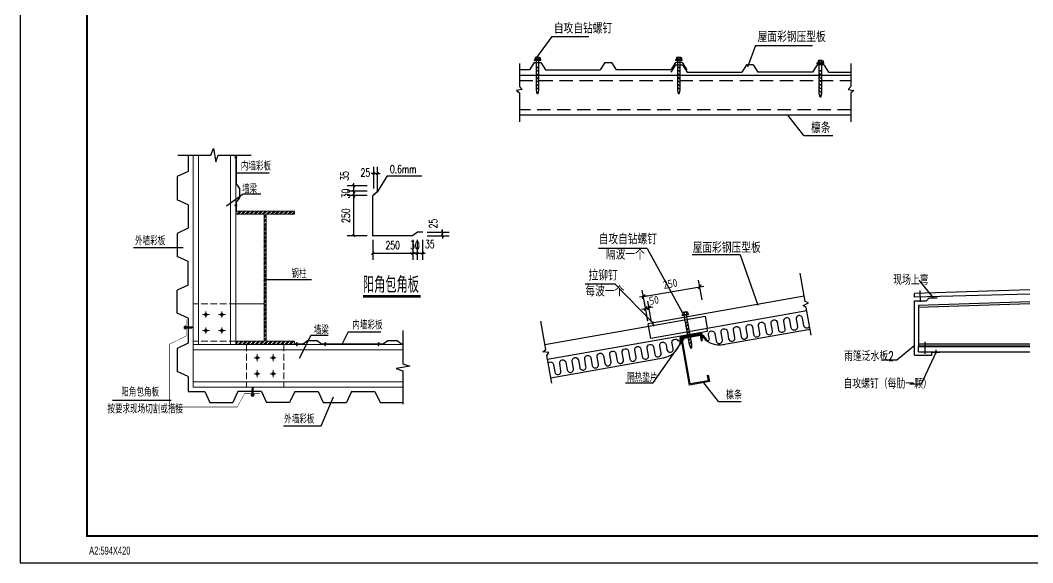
# Model space of a CAD drawing. Extents: x 41036 to 136639, y -66137 to 114692.
# Drawn here: x 41036 to 78975, y -66137 to -45816 of the extents above; entities that cross this region are included whole.
import ezdxf
from ezdxf.enums import TextEntityAlignment as Align

# ---------------------------------------------------------------- set-up
doc = ezdxf.new("R2010")
doc.units = 0
doc.header["$LTSCALE"] = 1000
doc.header["$MEASUREMENT"] = 0
doc.header["$PDMODE"] = 2
doc.linetypes.add('DASH', pattern=[0.35, 0.25, -0.1])
doc.linetypes.add('DASHED', pattern=[0.75, 0.5, -0.25])
for name, color, linetype in [('0-tc', 8, 'Continuous'), ('2', 2, 'Continuous'), ('8', 3, 'Continuous'), ('AXIS', 3, 'Continuous'), ('DIM_SYMB', 3, 'Continuous'), ('PUB_DIM', 3, 'Continuous'), ('PUB_TEXT', 7, 'Continuous'), ('S_SURFACE', 6, 'Continuous'), ('WALL', 11, 'Continuous'), ('图框(锁住)', 7, 'Continuous')]:
    doc.layers.add(name, color=color, linetype=linetype)
for name, color, linetype, lineweight in [('BOLT', 62, 'Continuous', 18), ('檩条', 200, 'Continuous', 5), ('钢柱', 4, 'Continuous', 25)]:
    doc.layers.add(name, color=color, linetype=linetype, lineweight=lineweight)
doc.styles.add('DIM_FONT', font='SIMPLEX', dxfattribs={"width": 0.7, "bigfont": 'GBCBIG'})
doc.styles.add('HZTXT', font='ROMANS.shx', dxfattribs={"width": 0.6, "bigfont": 'HZTXT.shx'})
doc.styles.get("Standard").update_dxf_attribs({"font": 'gbenor.shx', "bigfont": 'gbcbig.shx'})
doc.styles.add('天和', font='天和字符.shx', dxfattribs={"width": 0.7, "bigfont": '天和汉字.shx'})
doc.dimstyles.new('AXIS150', dxfattribs={"dimscale": 1.5, "dimtxt": 300, "dimasz": 1, "dimexe": 250, "dimexo": 300, "dimgap": 150, "dimtad": 1, "dimdec": 0, "dimzin": 0, "dimdsep": 46, "dimtxsty": 'Standard', "dimblk": '_DIMX', "dimcen": 0.09, "dimclrt": 7, "dimadec": 1, "dimazin": 0, "dimtfac": 1, "dimtdec": 0, "dimtix": 1, "dimtmove": 2, "dimatfit": 3, "dimfxl": 0, "dimtolj": 1, "dimtzin": 0, "dimarcsym": 0})
doc.dimstyles.new('DIMN', dxfattribs={"dimtxt": 300, "dimasz": 100, "dimexe": 250, "dimexo": 300, "dimgap": 150, "dimtad": 1, "dimdec": 0, "dimzin": 0, "dimdsep": 46, "dimtxsty": 'DIM_FONT', "dimblk": 'ARCHTICK', "dimcen": 0.09, "dimclrt": 7, "dimazin": 2, "dimtfac": 1, "dimtdec": 0, "dimtix": 1, "dimtmove": 2, "dimatfit": 3, "dimfxl": 0, "dimtolj": 1, "dimtzin": 0, "dimarcsym": 0})

# ---------------------------------------------------------------- blocks, each defined once
blk = doc.blocks.new('FDTERTER')
at = {"layer": '图框(锁住)', "color": 3, "linetype": 'Continuous'}
for p, q in [((-15, 41988), (-15, -12)), ((-15, -12), (59385, -12))]:
    blk.add_line(p, q, dxfattribs=at)
at = {"layer": '图框(锁住)', "linetype": 'Continuous', "const_width": 80}
blk.add_lwpolyline([(58385, 39888), (58385, 40988), (2485, 40988), (2485, 988), (58385, 988)], close=True, dxfattribs=at)
at = {"layer": '图框(锁住)', "color": 3, "linetype": 'Continuous', "style": '天和', "width": 0.7}
blk.add_text('A2:594X420', height=300, dxfattribs=at).set_placement((2567, 292))
blk = doc.blocks.new('_ArchTick')
at = {"color": 0, "linetype": 'ByBlock', "const_width": 0.4}
blk.add_lwpolyline([(-0.5, -0.5), (0.5, 0.5)], dxfattribs=at)
blk = doc.blocks.new('*D36')
at = {"layer": 'Defpoints', "color": 0, "linetype": 'ByBlock', "transparency": 16777216}
for p in [(53536, -52386), (54339, -52386), (54339, -53885)]:
    blk.add_point(p, dxfattribs=at)
at = {"layer": 'PUB_DIM', "color": 0, "linetype": 'ByBlock', "lineweight": -2, "transparency": 16777216}
for p, q in [((54039, -52386), (53286, -52386)), ((53536, -53885), (53536, -52386)), ((54039, -53885), (53286, -53885))]:
    blk.add_line(p, q, dxfattribs=at)
at = {"layer": 'PUB_DIM', "color": 0, "linetype": 'ByBlock', "lineweight": -2, "transparency": 16777216, "xscale": 100, "yscale": 100, "zscale": 100}
for p, rotation in [((53536, -52386), 90), ((53536, -53885), 270)]:
    blk.add_blockref('_ArchTick', p, dxfattribs=dict(at, rotation=rotation))
at = {"layer": 'PUB_DIM', "color": 7, "linetype": 'ByBlock', "transparency": 16777216, "insert": (53236, -53136), "char_height": 300, "attachment_point": 5, "rotation": 90, "style": 'DIM_FONT'}
blk.add_mtext('\\A1;250', dxfattribs=at)
blk = doc.blocks.new('*D37')
at = {"layer": 'Defpoints', "color": 0, "linetype": 'ByBlock', "transparency": 16777216}
for p in [(55990, -53748), (56857, -53748), (55990, -53885)]:
    blk.add_point(p, dxfattribs=at)
at = {"layer": 'PUB_DIM', "color": 0, "linetype": 'ByBlock', "lineweight": -2, "transparency": 16777216}
for p, q in [((56290, -53748), (57107, -53748)), ((56857, -53748), (56857, -53648)), ((56857, -53885), (56857, -53748)), ((56290, -53885), (57107, -53885)), ((56857, -53885), (56857, -53985))]:
    blk.add_line(p, q, dxfattribs=at)
at = {"layer": 'PUB_DIM', "color": 0, "linetype": 'ByBlock', "lineweight": -2, "transparency": 16777216, "xscale": 100, "yscale": 100, "zscale": 100}
for p, rotation in [((56857, -53748), 270), ((56857, -53885), 90)]:
    blk.add_blockref('_ArchTick', p, dxfattribs=dict(at, rotation=rotation))
at = {"layer": 'PUB_DIM', "color": 7, "linetype": 'ByBlock', "transparency": 16777216, "insert": (56512, -53433), "char_height": 300, "attachment_point": 5, "rotation": 90, "style": 'DIM_FONT'}
blk.add_mtext('\\A1;25', dxfattribs=at)
blk = doc.blocks.new('*D38')
at = {"layer": 'Defpoints', "color": 0, "linetype": 'ByBlock', "transparency": 16777216}
for p in [(54243, -53742), (55743, -53742), (55743, -54544)]:
    blk.add_point(p, dxfattribs=at)
at = {"layer": 'PUB_DIM', "color": 0, "linetype": 'ByBlock', "lineweight": -2, "transparency": 16777216}
for p, q in [((54243, -54042), (54243, -54794)), ((55743, -54042), (55743, -54794)), ((54243, -54544), (55743, -54544))]:
    blk.add_line(p, q, dxfattribs=at)
at = {"layer": 'PUB_DIM', "color": 0, "linetype": 'ByBlock', "lineweight": -2, "transparency": 16777216, "xscale": 100, "yscale": 100, "zscale": 100, "rotation": 180}
blk.add_blockref('_ArchTick', (54243, -54544), dxfattribs=at)
at = {"layer": 'PUB_DIM', "color": 0, "linetype": 'ByBlock', "lineweight": -2, "transparency": 16777216, "xscale": 100, "yscale": 100, "zscale": 100}
blk.add_blockref('_ArchTick', (55743, -54544), dxfattribs=at)
at = {"layer": 'PUB_DIM', "color": 7, "linetype": 'ByBlock', "transparency": 16777216, "insert": (54993, -54244), "char_height": 300, "attachment_point": 5, "style": 'DIM_FONT'}
blk.add_mtext('\\A1;250', dxfattribs=at)
blk = doc.blocks.new('*D39')
at = {"layer": 'Defpoints', "color": 0, "linetype": 'ByBlock', "transparency": 16777216}
for p in [(55904, -53742), (56113, -53742), (56113, -54544)]:
    blk.add_point(p, dxfattribs=at)
at = {"layer": 'PUB_DIM', "color": 0, "linetype": 'ByBlock', "lineweight": -2, "transparency": 16777216}
for p, q in [((55904, -54042), (55904, -54794)), ((56113, -54042), (56113, -54794)), ((55904, -54544), (55804, -54544)), ((55904, -54544), (56113, -54544)), ((56113, -54544), (56213, -54544))]:
    blk.add_line(p, q, dxfattribs=at)
at = {"layer": 'PUB_DIM', "color": 0, "linetype": 'ByBlock', "lineweight": -2, "transparency": 16777216, "xscale": 100, "yscale": 100, "zscale": 100}
blk.add_blockref('_ArchTick', (55904, -54544), dxfattribs=at)
at = {"layer": 'PUB_DIM', "color": 0, "linetype": 'ByBlock', "lineweight": -2, "transparency": 16777216, "xscale": 100, "yscale": 100, "zscale": 100, "rotation": 180}
blk.add_blockref('_ArchTick', (56113, -54544), dxfattribs=at)
at = {"layer": 'PUB_DIM', "color": 7, "linetype": 'ByBlock', "transparency": 16777216, "insert": (56383, -54199), "char_height": 300, "attachment_point": 5, "style": 'DIM_FONT'}
blk.add_mtext('\\A1;35', dxfattribs=at)
blk = doc.blocks.new('*D40')
at = {"layer": 'Defpoints', "color": 0, "linetype": 'ByBlock', "transparency": 16777216}
for p in [(55743, -53742), (55904, -53742), (55904, -54544)]:
    blk.add_point(p, dxfattribs=at)
at = {"layer": 'PUB_DIM', "color": 0, "linetype": 'ByBlock', "lineweight": -2, "transparency": 16777216}
for p, q in [((55743, -54042), (55743, -54794)), ((55904, -54042), (55904, -54794)), ((55743, -54544), (55643, -54544)), ((55743, -54544), (55904, -54544)), ((55904, -54544), (56004, -54544))]:
    blk.add_line(p, q, dxfattribs=at)
at = {"layer": 'PUB_DIM', "color": 0, "linetype": 'ByBlock', "lineweight": -2, "transparency": 16777216, "xscale": 100, "yscale": 100, "zscale": 100}
blk.add_blockref('_ArchTick', (55743, -54544), dxfattribs=at)
at = {"layer": 'PUB_DIM', "color": 0, "linetype": 'ByBlock', "lineweight": -2, "transparency": 16777216, "xscale": 100, "yscale": 100, "zscale": 100, "rotation": 180}
blk.add_blockref('_ArchTick', (55904, -54544), dxfattribs=at)
at = {"layer": 'PUB_DIM', "color": 7, "linetype": 'ByBlock', "transparency": 16777216, "insert": (55824, -54244), "char_height": 300, "attachment_point": 5, "style": 'DIM_FONT'}
blk.add_mtext('\\A1;30', dxfattribs=at)
blk = doc.blocks.new('*D41')
at = {"layer": 'Defpoints', "color": 0, "linetype": 'ByBlock', "transparency": 16777216}
for p in [(53536, -52015), (54339, -52015), (54339, -52224)]:
    blk.add_point(p, dxfattribs=at)
at = {"layer": 'PUB_DIM', "color": 0, "linetype": 'ByBlock', "lineweight": -2, "transparency": 16777216}
for p, q in [((53536, -52015), (53536, -51915)), ((54039, -52015), (53286, -52015)), ((54039, -52224), (53286, -52224)), ((53536, -52224), (53536, -52015)), ((53536, -52224), (53536, -52324))]:
    blk.add_line(p, q, dxfattribs=at)
at = {"layer": 'PUB_DIM', "color": 0, "linetype": 'ByBlock', "lineweight": -2, "transparency": 16777216, "xscale": 100, "yscale": 100, "zscale": 100}
for p, rotation in [((53536, -52015), 270), ((53536, -52224), 90)]:
    blk.add_blockref('_ArchTick', p, dxfattribs=dict(at, rotation=rotation))
at = {"layer": 'PUB_DIM', "color": 7, "linetype": 'ByBlock', "transparency": 16777216, "insert": (53191, -51650), "char_height": 300, "attachment_point": 5, "rotation": 90, "style": 'DIM_FONT'}
blk.add_mtext('\\A1;35', dxfattribs=at)
blk = doc.blocks.new('*D42')
at = {"layer": 'Defpoints', "color": 0, "linetype": 'ByBlock', "transparency": 16777216}
for p in [(53536, -52224), (54339, -52224), (54339, -52386)]:
    blk.add_point(p, dxfattribs=at)
at = {"layer": 'PUB_DIM', "color": 0, "linetype": 'ByBlock', "lineweight": -2, "transparency": 16777216}
for p, q in [((54039, -52224), (53286, -52224)), ((53536, -52224), (53536, -52124)), ((53536, -52386), (53536, -52224)), ((54039, -52386), (53286, -52386)), ((53536, -52386), (53536, -52486))]:
    blk.add_line(p, q, dxfattribs=at)
at = {"layer": 'PUB_DIM', "color": 0, "linetype": 'ByBlock', "lineweight": -2, "transparency": 16777216, "xscale": 100, "yscale": 100, "zscale": 100}
for p, rotation in [((53536, -52224), 270), ((53536, -52386), 90)]:
    blk.add_blockref('_ArchTick', p, dxfattribs=dict(at, rotation=rotation))
at = {"layer": 'PUB_DIM', "color": 7, "linetype": 'ByBlock', "transparency": 16777216, "insert": (53236, -52305), "char_height": 300, "attachment_point": 5, "rotation": 90, "style": 'DIM_FONT'}
blk.add_mtext('\\A1;30', dxfattribs=at)
blk = doc.blocks.new('*D43')
at = {"layer": 'Defpoints', "color": 0, "linetype": 'ByBlock', "transparency": 16777216}
for p in [(54422, -51553), (54285, -52420), (54422, -52420)]:
    blk.add_point(p, dxfattribs=at)
at = {"layer": 'PUB_DIM', "color": 0, "linetype": 'ByBlock', "lineweight": -2, "transparency": 16777216}
for p, q in [((54285, -51553), (54185, -51553)), ((54285, -52120), (54285, -51303)), ((54285, -51553), (54422, -51553)), ((54422, -52120), (54422, -51303)), ((54422, -51553), (54522, -51553))]:
    blk.add_line(p, q, dxfattribs=at)
at = {"layer": 'PUB_DIM', "color": 0, "linetype": 'ByBlock', "lineweight": -2, "transparency": 16777216, "xscale": 100, "yscale": 100, "zscale": 100}
blk.add_blockref('_ArchTick', (54285, -51553), dxfattribs=at)
at = {"layer": 'PUB_DIM', "color": 0, "linetype": 'ByBlock', "lineweight": -2, "transparency": 16777216, "xscale": 100, "yscale": 100, "zscale": 100, "rotation": 180}
blk.add_blockref('_ArchTick', (54422, -51553), dxfattribs=at)
at = {"layer": 'PUB_DIM', "color": 7, "linetype": 'ByBlock', "transparency": 16777216, "insert": (53970, -51522), "char_height": 300, "attachment_point": 5, "style": 'DIM_FONT'}
blk.add_mtext('\\A1;25', dxfattribs=at)
blk = doc.blocks.new('A$C6A0F2F39')
at = {"layer": '2'}
for p, q in [((0, 12), (42, 12)), ((54, 84), (165, 84)), ((54, 36), (165, 36)), ((286, 60), (261, 84)), ((286, 60), (261, 36))]:
    blk.add_line(p, q, dxfattribs=at)
at = {"layer": '2', "color": 1}
for p, q in [((171, 78), (171, 42)), ((177, 84), (177, 36)), ((183, 78), (183, 42)), ((189, 84), (189, 36)), ((195, 78), (195, 42)), ((201, 84), (201, 36)), ((207, 78), (207, 42)), ((213, 84), (213, 36)), ((219, 78), (219, 42)), ((225, 84), (225, 36)), ((231, 78), (231, 42)), ((237, 84), (237, 36)), ((243, 78), (243, 42)), ((249, 84), (249, 36)), ((255, 78), (255, 42)), ((261, 84), (261, 36)), ((286, 60), (261, 75)), ((286, 60), (261, 66)), ((286, 60), (261, 54)), ((286, 60), (261, 45))]:
    blk.add_line(p, q, dxfattribs=at)
at = {"layer": '2'}
for points in [[(42, 108), (42, 12), (0, 12), (0, 108)], [(0, 84), (0, 36), (42, 36), (42, 84)], [(54, 120), (54, 0), (42, 0), (42, 120)]]:
    blk.add_lwpolyline(points, close=True, dxfattribs=at)
for points in [[(165, 84), (171, 78), (177, 84)], [(165, 36), (171, 42), (177, 36)], [(177, 84), (183, 78), (189, 84)], [(177, 36), (183, 42), (189, 36)], [(189, 84), (195, 78), (201, 84)], [(189, 36), (195, 42), (201, 36)], [(201, 84), (207, 78), (213, 84)], [(201, 36), (207, 42), (213, 36)], [(213, 84), (219, 78), (225, 84)], [(213, 36), (219, 42), (225, 36)], [(225, 84), (231, 78), (237, 84)], [(225, 36), (231, 42), (237, 36)], [(237, 84), (243, 78), (249, 84)], [(237, 36), (243, 42), (249, 36)], [(249, 84), (255, 78), (261, 84)], [(249, 36), (255, 42), (261, 36)]]:
    blk.add_lwpolyline(points, dxfattribs=at)
for centre, start, end in [((18, 102), 180, 270), ((18, 18), 90, 180)]:
    blk.add_arc(centre, 18, start, end, dxfattribs=at)
blk = doc.blocks.new('*X49')
at = {"color": 0}
for p, q in [((903710.7, -307545.5), (903713.7, -307542.6)), ((903710.7, -307554.3), (903716.7, -307548.3)), ((903710.7, -307563.2), (903716.7, -307557.2)), ((903710.7, -307572), (903716.7, -307566)), ((903710.7, -307580.9), (903716.7, -307574.9)), ((903710.7, -307589.7), (903716.7, -307583.7)), ((903710.7, -307598.5), (903716.7, -307592.5)), ((903712.2, -307606), (903716.1, -307602))]:
    blk.add_line(p, q, dxfattribs=at)
blk = doc.blocks.new('_DIMX')
blk.add_line((-150, 0), (150, 0))
at = {"const_width": 50}
blk.add_lwpolyline([(-70, -70), (70, 70)], dxfattribs=at)
blk = doc.blocks.new('*X50')
at = {"color": 0}
for p, q in [((903710.7, -307545.5), (903713.7, -307542.6)), ((903710.7, -307554.3), (903716.7, -307548.3)), ((903710.7, -307563.2), (903716.7, -307557.2)), ((903710.7, -307572), (903716.7, -307566)), ((903710.7, -307580.9), (903716.7, -307574.9)), ((903710.7, -307589.7), (903716.7, -307583.7)), ((903710.7, -307598.5), (903716.7, -307592.5)), ((903712.2, -307606), (903716.1, -307602))]:
    blk.add_line(p, q, dxfattribs=at)
blk = doc.blocks.new('*D52')
at = {"layer": 'AXIS', "color": 0, "lineweight": -2, "transparency": 16777216}
for p, q in [((64552, -57087), (64424, -56364)), ((64678, -57064), (64551, -56342)), ((64467, -56610), (64466, -56610)), ((64468, -56610), (64594, -56588)), ((64595, -56588), (64596, -56587))]:
    blk.add_line(p, q, dxfattribs=at)
at = {"layer": 'Defpoints', "color": 0, "transparency": 16777216}
for p in [(64594, -56588), (64569, -57185), (64696, -57163)]:
    blk.add_point(p, dxfattribs=at)
at = {"layer": 'AXIS', "color": 0, "lineweight": -2, "transparency": 16777216}
for p, rotation in [((64468, -56610), 10.00000000001827), ((64594, -56588), 190.0000000000183)]:
    blk.add_blockref('_DIMX', p, dxfattribs=dict(at, rotation=rotation))
at = {"layer": 'AXIS', "color": 7, "transparency": 16777216, "insert": (64781, -56303), "char_height": 300, "attachment_point": 5, "rotation": 10}
blk.add_mtext('\\A1;50', dxfattribs=at)

msp = doc.modelspace()

# ---------------------------------------------------------------- hatches: boundary and pattern name
at = {"layer": '0-tc'}
h = msp.add_hatch(dxfattribs=at)
h.set_pattern_fill('ANSI32', color=256, scale=300, style=0)
h.set_pattern_definition([(45, (-244879.44, -288244.53), (-79.549513, 79.549513), []), (45, (-244826.41, -288244.53), (-79.549513, 79.549513), [])])
h.paths.add_polyline_path([(51313, -52961.9), (49113, -52961.9), (49113, -53081.9), (50173, -53081.9), (50173, -57841.9), (49113, -57841.9), (49113, -57961.9), (51313, -57961.9), (51313, -57841.9), (50253, -57841.9), (50253, -53081.9), (51313, -53081.9)])
at = {"layer": 'S_SURFACE'}
h = msp.add_hatch(dxfattribs=at)
h.set_pattern_fill('ANSI37', color=256, scale=300, style=0)
h.set_pattern_definition([(235, (66913.82, -58147.01), (30.7182, -21.5091), []), (325, (66913.82, -58147.01), (21.5091, 30.7182), [])])
h.paths.add_polyline_path([(66541.7, -57576.7), (66533, -57527.5), (65794.4, -57657.7), (65803.1, -57706.9)])

# ---------------------------------------------------------------- linework, layer by layer
at = {"linetype": 'Continuous', "ltscale": 20}
for p, q in [((60953.5, -46420.1), (60380.2, -47206)), ((60953.5, -46420.1), (62340.9, -46420.1)), ((68586.2, -46759.1), (68285, -47574.7)), ((68586.2, -46759.1), (70727.9, -46759.1)), ((60291.9, -47392.1), (60116.9, -47672.1)), ((60291.9, -47392.1), (60541.9, -47392.1)), ((60541.9, -47392.1), (60716.9, -47672.1)), ((62941.9, -47392.1), (62766.9, -47672.1)), ((62941.9, -47392.1), (63191.9, -47392.1)), ((63191.9, -47392.1), (63366.9, -47672.1)), ((65591.9, -47392.1), (65416.9, -47672.1)), ((65841.9, -47392.1), (65591.9, -47392.1)), ((65836.2, -47290), (65596.2, -47290)), ((65596.2, -47320), (65596.2, -47290)), ((65836.2, -47320), (65596.2, -47320)), ((65622.7, -47219.3), (65622.7, -47290)), ((65783.9, -47206), (65648.5, -47206)), ((65671.2, -48438.6), (65671.2, -47320)), ((65674.3, -47219.3), (65674.3, -47290)), ((65758.1, -47219.3), (65758.1, -47290)), ((65761.2, -48438.6), (65761.2, -47320)), ((65809.7, -47219.3), (65809.7, -47290)), ((65836.2, -47320), (65836.2, -47290)), ((65841.9, -47392.1), (66016.9, -47672.1)), ((70902.8, -47442.4), (70902.8, -47412.4)), ((71142.8, -47412.4), (70902.8, -47412.4)), ((70929.4, -47341.7), (70929.4, -47412.4)), ((71090.5, -47328.4), (70955.1, -47328.4)), ((70980.9, -47341.7), (70980.9, -47412.4)), ((71064.7, -47341.7), (71064.7, -47412.4)), ((71116.3, -47341.7), (71116.3, -47412.4)), ((71142.8, -47442.4), (71142.8, -47412.4)), ((59743.4, -47438.9), (59743.4, -48299.5)), ((60116.9, -47672.1), (59743.4, -47672.1)), ((60716.9, -47672.1), (62766.9, -47672.1)), ((65416.9, -47672.1), (63366.9, -47672.1)), ((65595.1, -47483.5), (65420.1, -47763.5)), ((65595.1, -47483.5), (65845.1, -47483.5)), ((65761.2, -47588.7), (65671.2, -47588.7)), ((65845.1, -47483.5), (66020.1, -47763.5)), ((66020.1, -47763.5), (68070.1, -47763.5)), ((68245.1, -47483.5), (68070.1, -47763.5)), ((68495.1, -47483.5), (68245.1, -47483.5)), ((68495.1, -47483.5), (68670.1, -47763.5)), ((70720.1, -47763.5), (68670.1, -47763.5)), ((70895.1, -47483.5), (70720.1, -47763.5)), ((71145.1, -47483.5), (70895.1, -47483.5)), ((71142.8, -47442.4), (70902.8, -47442.4)), ((70977.8, -48561), (70977.8, -47442.4)), ((71067.8, -47711.1), (70977.8, -47711.1)), ((71067.8, -48561), (71067.8, -47442.4)), ((71145.1, -47483.5), (71320.1, -47763.5)), ((71320.1, -47763.5), (72155.1, -47763.5)), ((72155.1, -47438.9), (72155.1, -48299.5)), ((59743.4, -47874.1), (72155.1, -47874.1)), ((59838, -48409.3), (59629.9, -48450.9)), ((59629.9, -48450.9), (59743.4, -48532.8)), ((59743.4, -48299.5), (59838, -48409.3)), ((59743.4, -48532.8), (59743.4, -49615.4)), ((65700.4, -48575.4), (65671.2, -48438.6)), ((65732, -48575.4), (65761.2, -48438.6)), ((71007, -48697.8), (70977.8, -48561)), ((71038.7, -48697.8), (71067.8, -48561)), ((72155.1, -48299.5), (72060.5, -48409.3)), ((72060.5, -48409.3), (72268.6, -48450.9)), ((72268.6, -48450.9), (72155.1, -48532.8)), ((72155.1, -48532.8), (72155.1, -49615.4)), ((65732, -48575.4), (65700.4, -48575.4)), ((71038.7, -48697.8), (71007, -48697.8)), ((72155.1, -49374.1), (59743.4, -49374.1)), ((70392.7, -50135.8), (69793.2, -49374.1)), ((70392.7, -50135.8), (71484, -50135.8)), ((64521.8, -54360.1), (62699.9, -54360.1)), ((64521.8, -54360.1), (65852, -56774.1)), ((68009.3, -54596.8), (66208.9, -54596.8)), ((68009.3, -54596.8), (68673.4, -56484.2)), ((70447.5, -56351.4), (70261, -55293.9)), ((62203.9, -55684.1), (63321.8, -55684.1)), ((70412.8, -56154.8), (64568.9, -57185.2)), ((70376.4, -56498.8), (70577.8, -56395.9)), ((70487.9, -56580.3), (70376.4, -56498.8)), ((70577.8, -56395.9), (70447.5, -56351.4)), ((64585.3, -57278.1), (66695, -56906.2)), ((70510.1, -56706.3), (64666.2, -57736.7)), ((65838.2, -56848.8), (66074.5, -56807.1)), ((65843.4, -56878.3), (65838.2, -56848.8)), ((65843.4, -56878.3), (66079.7, -56836.6)), ((65852, -56774.5), (65864.3, -56844.2)), ((65875.1, -56757), (66008.4, -56733.5)), ((65902.8, -56765.6), (65915.1, -56835.2)), ((66111.5, -57966.9), (65917.2, -56865.3)), ((65985.3, -56751), (65997.6, -56820.7)), ((66200.1, -57951.3), (66005.9, -56849.7)), ((66036.1, -56742.1), (66048.4, -56811.7)), ((66079.7, -56836.6), (66074.5, -56807.1)), ((66695, -56906.2), (66775.9, -57364.7)), ((70670.2, -57614.3), (70487.9, -56580.3)), ((60726.8, -58146.9), (60540.4, -57089.4)), ((60694.6, -57964.2), (64585.3, -57278.1)), ((64666.2, -57736.7), (64568.9, -57185.2)), ((65963.9, -57130), (66052.5, -57114.3)), ((60791.9, -58515.7), (66792.3, -57457.6)), ((65800.1, -57707.5), (66544.7, -57576.2)), ((65841.9, -57736.7), (66515.5, -57617.9)), ((66515.5, -57617.9), (66550.9, -57818.8)), ((66544.7, -57576.2), (66586.3, -57812.5)), ((66792.3, -57457.6), (66775.9, -57364.7)), ((66112.7, -59480.1), (65800.1, -57707.5)), ((66141.9, -59438.4), (65841.9, -57736.7)), ((66164, -58096.6), (66111.5, -57966.9)), ((66195.2, -58091.1), (66200.1, -57951.3)), ((66550.9, -57818.8), (66586.3, -57812.5)), ((66550.9, -57818.8), (66550.9, -57818.8)), ((60619.6, -58233.2), (60726.8, -58146.9)), ((60844.1, -58261.1), (60619.6, -58233.2)), ((60767.2, -58375.7), (60844.1, -58261.1)), ((60949.5, -59409.8), (60767.2, -58375.7)), ((66164, -58096.6), (66195.2, -58091.1)), ((66780.1, -59118.7), (66815.6, -59112.5)), ((66780.1, -59118.7), (66780.1, -59118.7)), ((66780.1, -59118.7), (66815.5, -59319.6)), ((66815.6, -59112.5), (66857.2, -59348.8)), ((66857.2, -59348.8), (66112.7, -59480.1)), ((66815.5, -59319.6), (66141.9, -59438.4)), ((67205.9, -60102.9), (66651.2, -59398.1)), ((67205.9, -60102.9), (68048.6, -60102.9))]:
    msp.add_line(p, q, dxfattribs=at)
at = {"ltscale": 20}
for p, q in [((60304.3, -47320), (60304.3, -47290)), ((60544.3, -47290), (60304.3, -47290)), ((60544.3, -47320), (60304.3, -47320)), ((60330.8, -47219.3), (60330.8, -47290)), ((60491.9, -47206), (60356.6, -47206)), ((60379.2, -48438.6), (60379.3, -47320)), ((60382.4, -47219.3), (60382.4, -47290)), ((60466.1, -47219.3), (60466.1, -47290)), ((60469.2, -48438.6), (60469.3, -47320)), ((60517.7, -47219.3), (60517.7, -47290)), ((60544.3, -47320), (60544.3, -47290)), ((60469.3, -47588.7), (60379.3, -47588.7)), ((60408.4, -48575.4), (60379.2, -48438.6)), ((60440.1, -48575.4), (60469.2, -48438.6)), ((60440.1, -48575.4), (60408.4, -48575.4))]:
    msp.add_line(p, q, dxfattribs=at)
at = {"linetype": 'DASHED'}
for p, q in [((59743.4, -48074.1), (72155.1, -48074.1)), ((72155.1, -49174.1), (59743.4, -49174.1))]:
    msp.add_line(p, q, dxfattribs=at)
for p, q in [((47325.8, -50872.2), (47325.8, -51481.9)), ((47325.8, -51481.9), (46915.7, -51672.5)), ((46915.7, -51672.5), (46915.7, -52537.4)), ((47325.8, -52728), (46915.7, -52537.4)), ((47325.8, -52728), (47325.8, -53607.6)), ((47325.8, -53607.6), (46915.7, -53798.2)), ((46915.7, -53798.2), (46915.7, -54663.2)), ((47325.8, -54853.8), (46915.7, -54663.2)), ((47325.8, -55733.4), (47325.8, -54853.8)), ((47325.8, -55733.4), (46915.7, -55924)), ((64725.1, -57140.1), (63321.8, -55684.1)), ((46915.7, -56788.9), (46915.7, -55924)), ((47325.8, -56979.5), (46915.7, -56788.9)), ((47325.8, -56979.5), (47325.8, -57916.7)), ((47325.8, -57916.7), (46915.7, -58107.2)), ((46915.7, -58107.2), (46915.7, -58972.2)), ((47325.8, -59162.8), (46915.7, -58972.2)), ((47325.8, -59162.8), (47325.8, -59725.4)), ((47325.8, -59725.4), (47949, -59725.4)), ((47949, -59725.4), (48139.6, -60135.5)), ((49195.2, -59725.4), (49004.6, -60135.5)), ((50074.8, -59725.4), (49195.2, -59725.4)), ((50074.8, -59725.4), (50265.4, -60135.5)), ((51320.9, -59725.4), (51130.3, -60135.5)), ((51320.9, -59725.4), (52200.5, -59725.4)), ((52200.5, -59725.4), (52391.1, -60135.5)), ((53446.7, -59725.4), (53256.1, -60135.5)), ((53446.7, -59725.4), (54326.3, -59725.4)), ((54326.3, -59725.4), (54516.9, -60135.5)), ((48139.6, -60135.5), (49004.6, -60135.5)), ((51130.3, -60135.5), (50265.4, -60135.5)), ((52391.1, -60135.5), (53256.1, -60135.5)), ((54516.9, -60135.5), (55376.7, -60135.5))]:
    msp.add_line(p, q)
at = {"color": 3}
for p, q in [((49142.8, -51530.4), (50366.2, -51530.4)), ((54782, -51647, 0), (54422.3, -52224.3)), ((54782, -51647, 0), (56087.1, -51647, 0)), ((49393.3, -52328.5), (48770.3, -52774.3)), ((50050.8, -52328.5), (49393.3, -52328.5)), ((45282.1, -54330.1), (47136.2, -54330.1)), ((50219.4, -55526.4), (51953.5, -55526.4)), ((51920.1, -57618.4), (51485.9, -58483.6)), ((52577.6, -57618.4), (51920.1, -57618.4)), ((53321.3, -57484.8), (53104.4, -57932.1)), ((53321.3, -57484.8), (54544.6, -57484.8)), ((52310.9, -61006.1), (52774.3, -59920)), ((44486.9, -60047), (46689.2, -60047)), ((50897.7, -61006.1), (52310.9, -61006.1))]:
    msp.add_line(p, q, dxfattribs=at)
at = {"color": 7, "linetype": 'Continuous', "ltscale": 50}
for p, q in [((74713, -55557.3), (75250, -56218.2)), ((74521, -58027.9), (73881.9, -58542.5)), ((75346, -58263.1), (74789.4, -59443.2)), ((73881.9, -58542.5), (73345.3, -58542.5)), ((74789.4, -59443.2), (74372.8, -59443.2))]:
    msp.add_line(p, q, dxfattribs=at)
for points in [[(49143.1, -50942.4), (49082.5, -50942.4), (49082.5, -50952.4), (49143.1, -50952.4)], [(49143, -52961.9), (49143, -52634.4), (49263.5, -52470.6), (49263.5, -52111.9), (49143, -51948.1), (49143, -50872.2)], [(49143.1, -52742.4), (49082.5, -52742.4), (49082.5, -52752.4), (49143.1, -52752.4)], [(64730.2, -57156.8), (64748.7, -57262), (64768.4, -57258.5), (64749.9, -57153.3)], [(51313, -57931.9), (51640.6, -57932.1), (51804.4, -57811.7), (52163, -57811.7), (52326.8, -57932.1), (54640.6, -57932.1), (54804.4, -57811.7), (55163, -57811.7), (55326.8, -57932.1), (55376.7, -57932.1)], [(51390.6, -57932.1), (51390.6, -58003.4), (51410.6, -58003.4), (51410.6, -57932.1)], [(52453.6, -57932.1), (52453.6, -58003.4), (52473.6, -58003.4), (52473.6, -57932.1)], [(54453.6, -57932.1), (54453.6, -58003.4), (54473.6, -58003.4), (54473.6, -57932.1)]]:
    msp.add_lwpolyline(points)
for points in [[(49143, -50962.4, 1), (49143, -50932.4)], [(49143, -52762.4, 1), (49143, -52732.4)], [(64769.6, -57149.9, 1), (64710.5, -57160.3)], [(51430.6, -57932.1, 1), (51370.6, -57932.1)], [(52493.6, -57932.1, 1), (52433.6, -57932.1)], [(54493.6, -57932.1, 1), (54433.6, -57932.1)]]:
    msp.add_lwpolyline(points, format="xyb", close=True)
at = {"const_width": 48}
msp.add_lwpolyline([(54422.3, -52015.2), (54422.3, -52224.3), (54243, -52385.6), (54243, -53885.5), (55730.9, -53885.5), (55916.2, -53748), (56125.3, -53748)], dxfattribs=at)
at = {"color": 2, "linetype": 'ByBlock', "const_width": 15}
msp.add_lwpolyline([(47262.9, -57024.3), (47262.9, -57640), (46635.4, -57945.1), (46635.4, -60302.4), (49167.3, -60302.4), (49441.6, -59803.2), (50008, -59803.2)], dxfattribs=at)
at = {"ltscale": 20}
msp.add_ellipse((60356.6, -47219.3), major_axis=(-25.8, 0), ratio=0.5134468, start_param=3.1415927, end_param=6.2831853, dxfattribs=at)
at = {"ltscale": 20, "extrusion": (0, 0, -1)}
for centre, major_axis, ratio, start_param, end_param in [((60424.3, -47219.3), (41.9, 0), 0.3160593, 3.1415797, 6.2831982), ((60491.9, -47219.3), (25.8, 0), 0.5134468, 3.1415927, 6.2831853)]:
    msp.add_ellipse(centre, major_axis=major_axis, ratio=ratio, start_param=start_param, end_param=end_param, dxfattribs=at)
at = {"linetype": 'Continuous', "ltscale": 20}
for centre, major_axis, ratio, start_param, end_param in [((65648.5, -47219.3), (-25.8, 0), 0.5134468, 3.1415927, 6.2831853), ((70955.1, -47341.7), (-25.8, 0), 0.5134468, 3.1415927, 6.2831853), ((65877.4, -56770.1), (-25.4, -4.5), 0.5134468, 3.1415927, 6.2831853), ((65944.1, -56758.3), (-41.3, -7.3), 0.3160593, 3.1415797, 6.2831982)]:
    msp.add_ellipse(centre, major_axis=major_axis, ratio=ratio, start_param=start_param, end_param=end_param, dxfattribs=at)
at = {"linetype": 'Continuous', "ltscale": 20, "extrusion": (0, 0, -1)}
for centre, major_axis, ratio, start_param, end_param in [((65716.2, -47219.3), (41.9, 0), 0.3160593, 3.1415797, 6.2831982), ((65783.9, -47219.3), (25.8, 0), 0.5134468, 3.1415927, 6.2831853), ((71022.8, -47341.7), (41.9, 0), 0.3160593, 3.1415797, 6.2831982), ((71090.5, -47341.7), (25.8, 0), 0.5134468, 3.1415927, 6.2831853), ((66010.7, -56746.6), (25.4, 4.5), 0.5134468, 3.1415927, 6.2831853)]:
    msp.add_ellipse(centre, major_axis=major_axis, ratio=ratio, start_param=start_param, end_param=end_param, dxfattribs=at)
at = {"layer": '8'}
for p, q in [((74745.5, -55941.6), (74761.3, -56362.1)), ((74934.8, -57861.6), (74934.8, -58311.4)), ((75346.8, -58158.5), (75346.8, -58296.5))]:
    msp.add_line(p, q, dxfattribs=at)
at = {"layer": 'BOLT'}
for p, q in [((48122.3, -56841.9), (47862.6, -56841.9)), ((47988.8, -56947.2), (47988.8, -56725.2)), ((48722.3, -56841.9), (48462.6, -56841.9)), ((48588.8, -56947.2), (48588.8, -56725.2)), ((48122.3, -57441.9), (47862.6, -57441.9)), ((47988.8, -57547.2), (47988.8, -57325.2)), ((48722.3, -57441.9), (48462.6, -57441.9)), ((48588.8, -57547.2), (48588.8, -57325.2)), ((49913, -58328.4), (49913, -58588.2)), ((50513, -58328.4), (50513, -58588.2)), ((50018.3, -58461.9), (49796.3, -58461.9)), ((50618.3, -58461.9), (50396.3, -58461.9)), ((50018.3, -59061.9), (49796.3, -59061.9)), ((49913, -58928.4), (49913, -59188.2)), ((50618.3, -59061.9), (50396.3, -59061.9)), ((50513, -58928.4), (50513, -59188.2))]:
    msp.add_line(p, q, dxfattribs=at)
for centre in [(47988.8, -56841.9), (48588.8, -56841.9), (47988.8, -57441.9), (48588.8, -57441.9), (49913, -58461.9), (50513, -58461.9), (49913, -59061.9), (50513, -59061.9)]:
    msp.add_circle(centre, 52.5, dxfattribs=at)
at = {"layer": 'DIM_SYMB', "linetype": 'ByBlock'}
for points in [[(46940.5, -50872.2), (48181.3, -50872.2), (48273, -50620.2), (48361.8, -51124.2), (48451.3, -50872.2), (49692, -50872.2)], [(55376.7, -57441.6), (55376.7, -58682.3), (55628.7, -58774), (55124.7, -58862.9), (55376.7, -58952.3), (55376.7, -60193)]]:
    msp.add_lwpolyline(points, dxfattribs=at)
at = {"layer": 'PUB_TEXT'}
msp.add_line((64743.4, -59404.8), (65983.9, -57633.2), dxfattribs=at)
at = {"layer": 'PUB_TEXT', "const_width": 100}
msp.add_lwpolyline([(53876.9, -56157.6), (56042.6, -56157.6)], dxfattribs=at)
at = {"layer": 'PUB_TEXT'}
msp.add_lwpolyline([(64743.4, -59404.8), (63716.5, -59404.8)], dxfattribs=at)
at = {"layer": 'S_SURFACE'}
for p, q in [((70631.6, -57395.7), (67364.7, -57971.7)), ((60913.4, -59205), (65140, -58459.8))]:
    msp.add_line(p, q, dxfattribs=at)
for points in [[(70612.7, -57288.2, -0.6992326), (70392.6, -57249.1), (70344, -56973.3, 1), (70109.6, -57014.7), (70158.2, -57290.4, -1), (69923.8, -57331.7), (69875.2, -57056, 1), (69640.8, -57097.3), (69689.4, -57373.1, -1), (69455.1, -57414.4), (69406.4, -57138.7)], [(62655, -58425.6, -1), (62889.4, -58384.2), (62938.1, -58660, 1), (63172.4, -58618.7), (63123.8, -58342.9, -1), (63358.2, -58301.6), (63406.8, -58577.3, 1), (63641.2, -58536), (63592.6, -58260.3, -1), (63827, -58218.9), (63875.6, -58494.7, 1), (64110, -58453.3), (64061.4, -58177.6, -1), (64295.7, -58136.3), (64344.4, -58412, 1), (64578.7, -58370.7), (64530.1, -58094.9, -1), (64764.5, -58053.6), (64813.1, -58329.4, 1), (65047.5, -58288), (64998.9, -58012.3, -1), (65233.3, -57971), (65266.3, -58158.3, 1), (65500.7, -58117), (65467.7, -57929.6, -0.9638585), (65690.6, -57823.5, 0.6635054), (65769.5, -57748), (65781.9, -57651.7), (66547, -57516.7, 0.0910727), (66627.2, -57628.7), (66746, -57775.6, 1.2307655), (66851.4, -57724.7), (66828.2, -57593.3, -1), (67062.6, -57551.9), (67111.2, -57827.7, 1), (67345.6, -57786.4), (67297, -57510.6, -1), (67531.4, -57469.3), (67580, -57745, 1), (67814.4, -57703.7), (67765.7, -57428, -1), (68000.1, -57386.6), (68048.8, -57662.4, 1), (68283.1, -57621), (68234.5, -57345.3, -1), (68468.9, -57304), (68517.5, -57579.7, 1), (68751.9, -57538.4), (68703.3, -57262.6, -1), (68937.7, -57221.3), (68986.3, -57497.1, 1), (69220.7, -57455.7), (69172.1, -57180, -1), (69406.4, -57138.7, 1)], [(60815.4, -58649.1, -0.5973933), (61014.4, -58714.9), (61063, -58990.6, 1), (61297.4, -58949.3), (61248.7, -58673.5, -1), (61483.1, -58632.2), (61531.7, -58908, 1), (61766.1, -58866.6), (61717.5, -58590.9, -1), (61951.9, -58549.6), (62000.5, -58825.3, 1), (62234.9, -58784), (62186.3, -58508.2, -1), (62420.7, -58466.9), (62469.3, -58742.6, 1), (62703.7, -58701.3), (62655, -58425.6)]]:
    msp.add_lwpolyline(points, format="xyb", dxfattribs=at)
msp.add_lwpolyline([(65794.4, -57657.7), (65803.1, -57706.9), (66541.7, -57576.7), (66533, -57527.5)], close=True, dxfattribs=at)
for centre, radius, start, end in [((67247.8, -57160.6), 819.6, 210.50928, 281.99033), ((64993.7, -57665.6), 807.5, 279.56319, 357.03126)]:
    msp.add_arc(centre, radius, start, end, dxfattribs=at)
at = {"layer": 'WALL'}
for p, q in [((54243, -52385.6), (54422.3, -52224.3)), ((54422.3, -52224.3), (54422.3, -52015.2)), ((54243, -53885.5), (54243, -52385.6)), ((55916.2, -53748), (55730.9, -53885.5)), ((56125.3, -53748), (55916.2, -53748)), ((55730.9, -53885.5), (54243, -53885.5))]:
    msp.add_line(p, q, dxfattribs=at)
at = {"layer": '檩条'}
for p, q in [((47513, -57961.9), (47513, -50872.2)), ((48913, -57961.9), (48913, -50872.2)), ((49113, -57841.9), (49113, -50872.2)), ((50173, -56441.9), (49113, -56441.9)), ((47513, -57961.9), (47513, -59561.9)), ((47513, -57961.9), (55376.7, -57961.9)), ((49113, -57961.9), (47513, -57961.9)), ((47513, -58161.9), (55376.7, -58161.9)), ((47513, -59361.9), (55376.7, -59361.9)), ((47513, -59561.9), (55376.7, -59561.9))]:
    msp.add_line(p, q, dxfattribs=at)
at = {"layer": '檩条', "ltscale": 0.5}
msp.add_line((47713, -57961.9), (47713, -50872.2), dxfattribs=at)
at = {"layer": '檩条', "linetype": 'DASH'}
for p, q in [((49113, -56441.9), (47513, -56441.9)), ((49113, -57841.9), (47513, -57841.9)), ((49513, -57961.9), (49513, -59561.9)), ((50913, -57961.9), (50913, -59561.9))]:
    msp.add_line(p, q, dxfattribs=at)
at = {"layer": '檩条'}
msp.add_lwpolyline([(50173, -57841.9), (50173, -53081.9), (49113, -53081.9), (49113, -52961.9), (51313, -52961.9), (51313, -53081.9), (50253, -53081.9), (50253, -57841.9), (51313, -57841.9), (51313, -57961.9), (49113, -57961.9), (49113, -57841.9)], close=True, dxfattribs=at)
at = {"layer": '钢柱'}
for p, q in [((78866.5, -55908.1), (74544, -56051)), ((74544, -56191.4), (74544, -56051)), ((78866.5, -56071.6), (74544, -56191.4)), ((74544, -56324.2), (74994, -56324.2)), ((74544, -58357), (74544, -56324.2)), ((78866.5, -56361.4), (74694, -56498.2)), ((78866.5, -56441.4), (74694, -56578.2)), ((74694, -56498.2), (74694, -58017)), ((74994, -56324.2), (75100, -56218.2)), ((75100, -56218.2), (75400, -56218.2)), ((74694, -57937), (78866.5, -57937)), ((74694, -58017), (78866.5, -58017)), ((74694, -58237), (74694, -58037)), ((74694, -58037), (78866.5, -58037)), ((74544, -58357), (75194, -58357)), ((74694, -58237), (78866.5, -58237)), ((75194, -58247), (75494, -58247)), ((75194, -58357), (75194, -58247))]:
    msp.add_line(p, q, dxfattribs=at)

# ---------------------------------------------------------------- block references
at = {"linetype": 'Continuous'}
msp.add_blockref('FDTERTER', (41051.8, -66124.1), dxfattribs=at)
at = {"ltscale": 20, "xscale": -14.9999999999223, "yscale": 15, "zscale": 15, "rotation": 359.9996944201824}
msp.add_blockref('*X49', (13616154.8, 4565477.7), dxfattribs=at)
at = {"linetype": 'Continuous', "ltscale": 20, "yscale": 15, "zscale": 15}
for name, p, xscale, rotation in [('*X49', (13621446.7, 4565477.7), -14.9999999999223, 359.9996944201824), ('*X49', (13626753.3, 4565355.3), -14.9999999999223, 359.9996944201824), ('*X50', (-14084830.9, 2131933.5), 15.00000000007543, 10.00030558326453)]:
    msp.add_blockref(name, p, dxfattribs=dict(at, xscale=xscale, rotation=rotation))
at = {"yscale": 0.8333500000298955, "zscale": 0.4}
for p, xscale, rotation in [((47190.5, -57272.5), -1.049250000040047, 180), ((49696.5, -59890.1), -1.049249999981839, 270)]:
    msp.add_blockref('A$C6A0F2F39', p, dxfattribs=dict(at, xscale=xscale, rotation=rotation))

# ---------------------------------------------------------------- texts
at = {"linetype": 'Continuous', "ltscale": 20}
msp.add_text('檩条', height=300, dxfattribs=at).set_placement((67482.3, -60006.6))
at = {"layer": 'PUB_TEXT', "style": 'HZTXT', "width": 0.7}
for s, height, p in [('自攻自钻螺钉', 400, (61032.7, -46314.7)), ('屋面彩钢压型板', 400, (68668.9, -46632.6)), ('檩条', 400, (70669.1, -50039.5)), ('内墙彩板', 300, (49301, -51440.3)), ('0.6mm', 300, (54888.5, -51539.6, 0)), ('墙梁', 300, (49347.5, -52288.8)), ('自攻自钻螺钉', 400, (62712.4, -54209.1)), ('外墙彩板', 300, (45336.8, -54240)), ('屋面彩钢压型板', 400, (66232.9, -54531.5)), ('隔波一个', 400, (62981, -54778.5)), ('钢柱', 300, (51198.7, -55467.5)), ('阳角包角板', 600, (53876.9, -56021.8)), ('拉铆钉', 400, (62329.7, -55568)), ('现场上弯', 350, (73746.4, -55723.5)), ('每波一个', 400, (62215.7, -56160.4)), ('墙梁', 300, (52034.6, -57578.7)), ('内墙彩板', 300, (53479.5, -57394.7)), ('隔热垫片', 300, (63776.3, -59358)), ('自攻螺钉（每肋一颗）', 350, (71884.5, -59608.3)), ('阳角包角板', 300, (44821.7, -59906.5)), ('按要求现场切割或搭接', 300, (44302.4, -60539.2)), ('外墙彩板', 300, (50924.4, -60915.9))]:
    msp.add_text(s, height=height, dxfattribs=at).set_placement(p)
msp.add_text('雨篷泛水板2', height=350, dxfattribs=at).set_placement((71903.8, -58402.1), align=Align.MIDDLE_LEFT)

# ---------------------------------------------------------------- dimensions: what is measured, and where the dimension line sits
at = {"layer": 'AXIS'}
msp.add_aligned_dim(p1=(64494.4, -56762.7), p2=(66604.1, -56390.7), distance=603.4, text='250', dimstyle='AXIS150', override={"dimscale": 1, "dimexo": 100}, dxfattribs=at).render()
dim = msp.add_linear_dim(base=(64594.1, -56587.7), p1=(64568.9, -57185.2), p2=(64695.5, -57162.9), angle=10, text='50', dimstyle='AXIS150', override={"dimscale": 1, "dimexo": 100}, dxfattribs=at)
dim.commit()
dim.dimension.update_dxf_attribs({"geometry": '*D52', "text_midpoint": (64780.7, -56303.5), "dimtype": 161})
at = {"layer": 'PUB_DIM', "linetype": 'ByBlock'}
for base, p1, p2, angle, text, picture, middle in [((53536.2, -52015.2), (54338.7, -52224.3), (54338.7, -52015.2), 90, '35', '*D41', (53191.2, -51650.2)), ((54422.3, -51552.6), (54284.9, -52419.7), (54422.3, -52419.7), 0, '25', '*D43', (53969.7, -51522.4)), ((56856.8, -53748), (55989.7, -53885.5), (55989.7, -53748), 90, '25', '*D37', (56511.8, -53432.8)), ((56113.3, -54544), (55904.2, -53741.5), (56113.3, -53741.5), 0, '35', '*D39', (56383.3, -54199))]:
    dim = msp.add_linear_dim(base=base, p1=p1, p2=p2, angle=angle, text=text, dimstyle='DIMN', dxfattribs=at)
    dim.commit()
    dim.dimension.update_dxf_attribs({"geometry": picture, "text_midpoint": middle, "dimtype": 161})
for p1, p2, distance, text, picture, middle in [((54338.7, -52385.6), (54338.7, -52224.3), 802.5, '30', '*D42', (53236.2, -52305)), ((54338.7, -53885.5), (54338.7, -52385.6), 802.5, '250', '*D36', (53236.2, -53135.6)), ((54243, -53741.5), (55742.9, -53741.5), -802.5, '250', '*D38', (54993, -54244)), ((55742.9, -53741.5), (55904.2, -53741.5), -802.5, '30', '*D40', (55823.5, -54244))]:
    dim = msp.add_aligned_dim(p1=p1, p2=p2, distance=distance, text=text, dimstyle='DIMN', dxfattribs=at)
    dim.commit()
    dim.dimension.update_dxf_attribs({"geometry": picture, "text_midpoint": middle})

doc.saveas('drawing.dxf')
